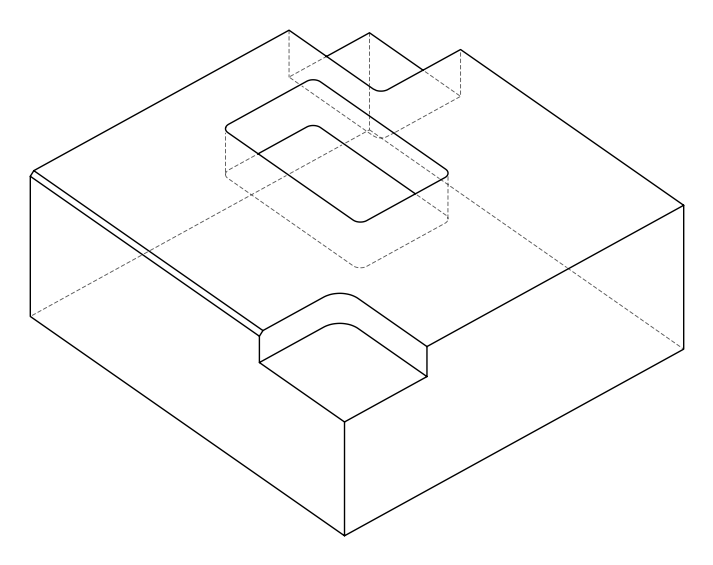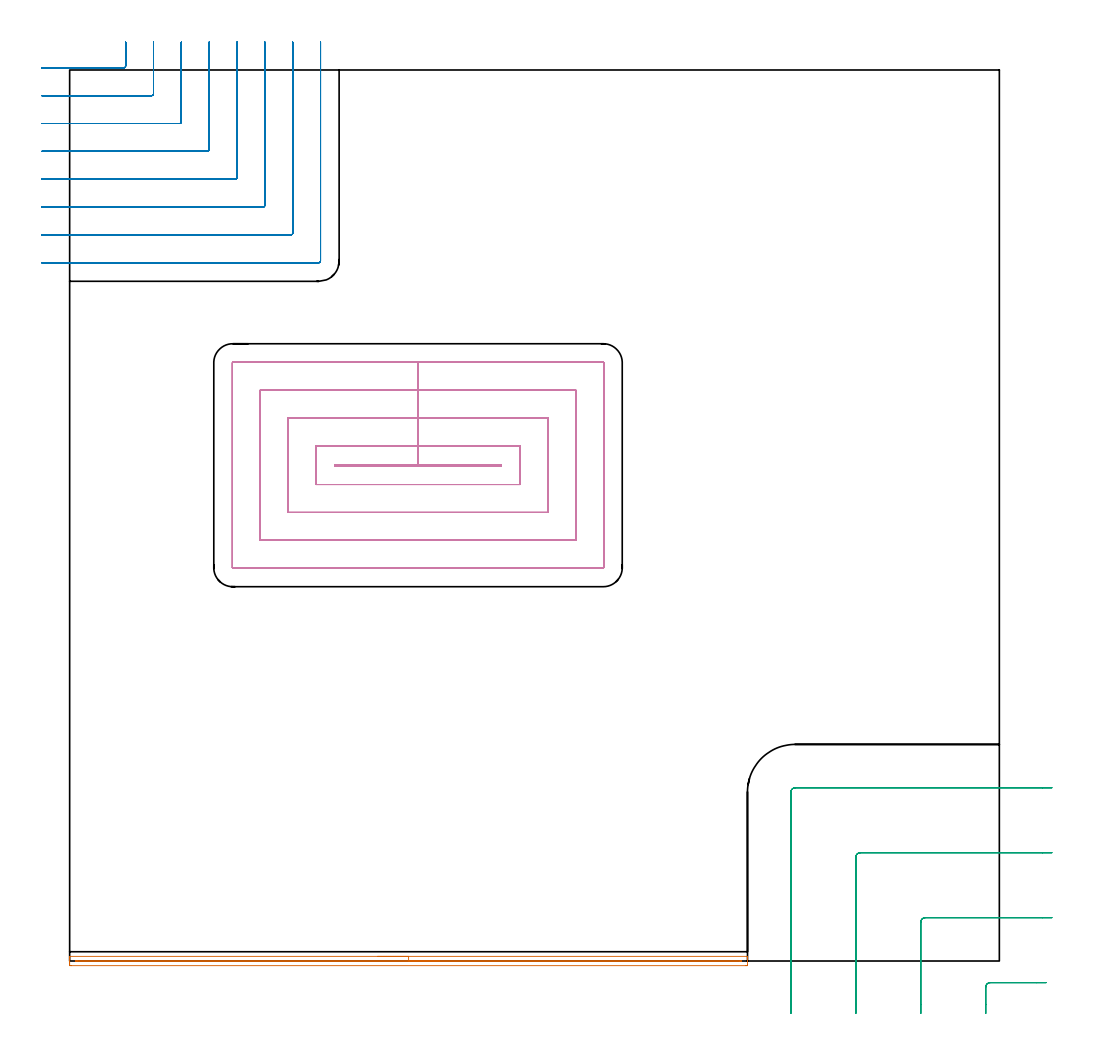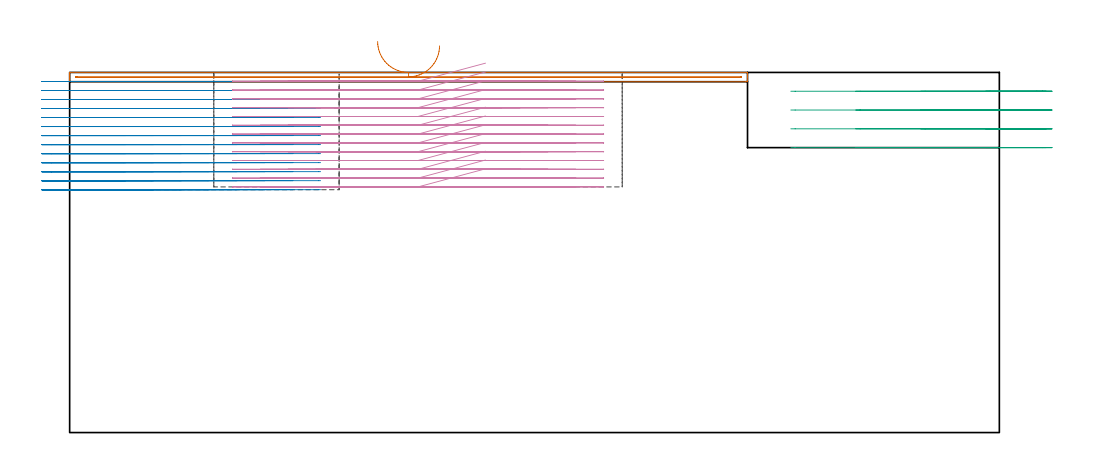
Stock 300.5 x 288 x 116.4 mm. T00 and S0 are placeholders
(PLAN: 4 operations, 3 tool changes, 62.5 min)
(1 AREA_MILL | FG_CHAMFER_SURFACE | UGT0205_001 | 3.64 min | 996 mm3)
(2 MILL_CORNER_NOTCH_RECTANGULAR | CORNER_NOTCH_RECTANGULAR | NXT0201_011 | Follow Part, ap 3, ae 75% | 23.04 min | 225121 mm3)
(3 MILL_CORNER_NOTCH_RECTANGULAR_1 | CORNER_NOTCH_RECTANGULAR_1 | UGT0201_006 | Follow Part, ap 7, ae 75% | 3.36 min | 137219 mm3)
(4 MILL_RECTANGULAR_POCKET | POCKET_RECTANGULAR_STRAIGHT | NXT0201_011 | Follow Part, ap 3, ae 75% | 32.5 min | 382272 mm3)
(TOOL UGT0205_001 | Chamfer Mill 20 x 3 x 45 deg. | D20 FL50 Z2)
(TOOL NXT0201_011 | ENDMILL 12mm [2P460-1200-NA 1630] | D12 FL38 Z6)
(TOOL UGT0201_006 | End Mill 28 mm | D28 FL25 Z2)
(OP 1 AREA_MILL)
G17 G21 G94 G90
T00 M6
G54
G17 G0 G90 X99.55 Y1.5 S1061 M3
G43 Z126.4 H0
G94 G1 X99.588 Z125.528 F250.
X99.702 Z124.663
X99.891 Z123.812
X100.153 Z122.98
X100.487 Z122.174
X100.89 Z121.4
X101.358 Z120.664
X101.89 Z119.972
X102.479 Z119.329
X103.122 Z118.739
X103.814 Z118.208
X104.55 Z117.74
X105.324 Z117.337
X106.13 Z117.003
X106.962 Z116.741
X107.814 Z116.552
X108.678 Z116.438
X109.55 Z116.4
X218.934
X219.09 Y1.497 Z116.388
X219.093 Y1.443 Z116.334
X219.1 Y1.049 Z115.948
Y0.663 Z115.562
Y0. Z114.895
Y-1.223 Z113.673
X219.098 Y-1.491 Z113.405
X218.631 Y-1.5 Z113.4
X0.612
X0.469 Y-1.499 Z113.401
X0.002 Y-1.491 Z113.405
X0. Y-1.224 Z113.673
Y-0.893 Z114.004
Y-0.331 Z114.565
Y0. Z114.895
Y0.663 Z115.562
Y1.049 Z115.949
X0.007 Y1.443 Z116.334
X0.01 Y1.497 Z116.388
X0.166 Y1.5 Z116.4
X109.55
Y0.086 Z114.986
X216.788 Y0.085 Z114.985
X216.959 Y0.083 Z114.983
X217.072 Y0.079 Z114.979
X217.092 Y0.076 Z114.976
X217.095 Y0.072 Z114.972
X217.098 Y0.057 Z114.957
Y0. Z114.9
X217.096 Y-0.05 Z114.85
X217.091 Y-0.072 Z114.828
X217.088 Y-0.079 Z114.821
X217.045 Y-0.081 Z114.819
X216.873 Y-0.085 Z114.815
X216.788 Y-0.086 Z114.814
X216.702
X2.312 Y-0.085 Z114.815
X2.141 Y-0.083 Z114.817
X2.028 Y-0.079 Z114.821
X2.008 Y-0.076 Z114.824
X2.005 Y-0.073 Z114.827
X2.002 Y-0.057 Z114.843
Y0. Z114.9
X2.004 Y0.049 Z114.949
X2.009 Y0.072 Z114.972
X2.012 Y0.079 Z114.979
X2.055 Y0.081 Z114.981
X2.227 Y0.085 Z114.985
X2.312 Y0.086 Z114.986
X2.398
X109.55
X110.422 Z115.024
X111.286 Z115.138
X112.138 Z115.326
X112.97 Z115.589
X113.776 Z115.923
X114.55 Z116.325
X115.286 Z116.794
X115.978 Z117.325
X116.621 Z117.915
X117.21 Z118.558
X117.742 Z119.25
X118.21 Z119.986
X118.613 Z120.759
X118.947 Z121.565
X119.209 Z122.397
X119.398 Z123.249
X119.512 Z124.114
X119.55 Z124.986
G0 Z126.4
M5
M2
(OP 2 MILL_CORNER_NOTCH_RECTANGULAR)
G17 G21 G94 G90
T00 M6
G54
G17 G0 G90 X-8.959 Y288.7 S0 M3
G43 Z126.4 H1
Z113.485
G94 G1 X-5.959 F250.
X17.505 F500.
G3 X18.1 Y289.295 R0.6
G1 Y294.
Y297. F250.
G0 Z126.4
X-9. Y279.7
Z113.485
G1 X-6.
X26.505 F500.
G3 X27.1 Y280.295 R0.6
G1 Y294.
Y297. F250.
G0 Z126.4
X-9. Y270.7
Z113.485
G1 X-6.
X35.504 F500.
G3 X36.1 Y271.296 R0.6
G1 Y294.
Y297. F250.
G0 Z126.4
X-9. Y261.7
Z113.485
G1 X-6.
X44.504 F500.
G3 X45.1 Y262.296 R0.6
G1 Y294.
Y297. F250.
G0 Z126.4
X-9. Y252.7
Z113.485
G1 X-6.
X53.504 F500.
G3 X54.1 Y253.296 R0.6
G1 Y294.
Y297. F250.
G0 Z126.4
X-9. Y243.7
Z113.485
G1 X-6.
X62.504 F500.
G3 X63.1 Y244.296 R0.6
G1 Y294.
Y297. F250.
G0 Z126.4
X-9. Y234.7
Z113.485
G1 X-6.
X71.503 F500.
G3 X72.1 Y235.297 R0.6
G1 Y294.
Y297. F250.
G0 Z126.4
X-9. Y225.7
Z113.485
G1 X-6.
X80.503 F500.
G3 X81.1 Y226.297 R0.6
G1 Y294.
Y297. F250.
G0 Z126.4
X-8.959 Y288.7
Z110.569
G1 X-5.959
X17.505 F500.
G3 X18.1 Y289.295 R0.6
G1 Y294.
Y297. F250.
G0 Z126.4
X-9. Y279.7
Z110.569
G1 X-6.
X26.505 F500.
G3 X27.1 Y280.295 R0.6
G1 Y294.
Y297. F250.
G0 Z126.4
X-9. Y270.7
Z110.569
G1 X-6.
X35.504 F500.
G3 X36.1 Y271.296 R0.6
G1 Y294.
Y297. F250.
G0 Z126.4
X-9. Y261.7
Z110.569
G1 X-6.
X44.504 F500.
G3 X45.1 Y262.296 R0.6
G1 Y294.
Y297. F250.
G0 Z126.4
X-9. Y252.7
Z110.569
G1 X-6.
X53.504 F500.
G3 X54.1 Y253.296 R0.6
G1 Y294.
Y297. F250.
G0 Z126.4
X-9. Y243.7
Z110.569
G1 X-6.
X62.504 F500.
G3 X63.1 Y244.296 R0.6
G1 Y294.
Y297. F250.
G0 Z126.4
X-9. Y234.7
Z110.569
G1 X-6.
X71.503 F500.
G3 X72.1 Y235.297 R0.6
G1 Y294.
Y297. F250.
G0 Z126.4
X-9. Y225.7
Z110.569
G1 X-6.
X80.503 F500.
G3 X81.1 Y226.297 R0.6
G1 Y294.
Y297. F250.
G0 Z126.4
X-8.959 Y288.7
Z107.654
G1 X-5.959
X17.505 F500.
G3 X18.1 Y289.295 R0.6
G1 Y294.
Y297. F250.
G0 Z126.4
X-9. Y279.7
Z107.654
G1 X-6.
X26.505 F500.
G3 X27.1 Y280.295 R0.6
G1 Y294.
Y297. F250.
G0 Z126.4
X-9. Y270.7
Z107.654
G1 X-6.
X35.504 F500.
G3 X36.1 Y271.296 R0.6
G1 Y294.
Y297. F250.
G0 Z126.4
X-9. Y261.7
Z107.654
G1 X-6.
X44.504 F500.
G3 X45.1 Y262.296 R0.6
G1 Y294.
Y297. F250.
G0 Z126.4
X-9. Y252.7
Z107.654
G1 X-6.
X53.504 F500.
G3 X54.1 Y253.296 R0.6
G1 Y294.
Y297. F250.
G0 Z126.4
X-9. Y243.7
Z107.654
G1 X-6.
X62.504 F500.
G3 X63.1 Y244.296 R0.6
G1 Y294.
Y297. F250.
G0 Z126.4
X-9. Y234.7
Z107.654
G1 X-6.
X71.503 F500.
G3 X72.1 Y235.297 R0.6
G1 Y294.
Y297. F250.
G0 Z126.4
X-9. Y225.7
Z107.654
G1 X-6.
X80.503 F500.
G3 X81.1 Y226.297 R0.6
G1 Y294.
Y297. F250.
G0 Z126.4
X-8.959 Y288.7
Z104.738
G1 X-5.959
X17.505 F500.
G3 X18.1 Y289.295 R0.6
G1 Y294.
Y297. F250.
G0 Z126.4
X-9. Y279.7
Z104.738
G1 X-6.
X26.505 F500.
G3 X27.1 Y280.295 R0.6
G1 Y294.
Y297. F250.
G0 Z126.4
X-9. Y270.7
Z104.738
G1 X-6.
X35.504 F500.
G3 X36.1 Y271.296 R0.6
G1 Y294.
Y297. F250.
G0 Z126.4
X-9. Y261.7
Z104.738
G1 X-6.
X44.504 F500.
G3 X45.1 Y262.296 R0.6
G1 Y294.
Y297. F250.
G0 Z126.4
X-9. Y252.7
Z104.738
G1 X-6.
X53.504 F500.
G3 X54.1 Y253.296 R0.6
G1 Y294.
Y297. F250.
G0 Z126.4
X-9. Y243.7
Z104.738
G1 X-6.
X62.504 F500.
G3 X63.1 Y244.296 R0.6
G1 Y294.
Y297. F250.
G0 Z126.4
X-9. Y234.7
Z104.738
G1 X-6.
X71.503 F500.
G3 X72.1 Y235.297 R0.6
G1 Y294.
Y297. F250.
G0 Z126.4
X-9. Y225.7
Z104.738
G1 X-6.
X80.503 F500.
G3 X81.1 Y226.297 R0.6
G1 Y294.
Y297. F250.
G0 Z126.4
X-8.959 Y288.7
Z101.823
G1 X-5.959
X17.505 F500.
G3 X18.1 Y289.295 R0.6
G1 Y294.
Y297. F250.
G0 Z126.4
X-9. Y279.7
Z101.823
G1 X-6.
X26.505 F500.
G3 X27.1 Y280.295 R0.6
G1 Y294.
Y297. F250.
G0 Z126.4
X-9. Y270.7
Z101.823
G1 X-6.
X35.504 F500.
G3 X36.1 Y271.296 R0.6
G1 Y294.
Y297. F250.
G0 Z126.4
X-9. Y261.7
Z101.823
G1 X-6.
X44.504 F500.
G3 X45.1 Y262.296 R0.6
G1 Y294.
Y297. F250.
G0 Z126.4
X-9. Y252.7
Z101.823
G1 X-6.
X53.504 F500.
G3 X54.1 Y253.296 R0.6
G1 Y294.
Y297. F250.
G0 Z126.4
X-9. Y243.7
Z101.823
G1 X-6.
X62.504 F500.
G3 X63.1 Y244.296 R0.6
G1 Y294.
Y297. F250.
G0 Z126.4
X-9. Y234.7
Z101.823
G1 X-6.
X71.503 F500.
G3 X72.1 Y235.297 R0.6
G1 Y294.
Y297. F250.
G0 Z126.4
X-9. Y225.7
Z101.823
G1 X-6.
X80.503 F500.
G3 X81.1 Y226.297 R0.6
G1 Y294.
Y297. F250.
G0 Z126.4
X-8.959 Y288.7
Z98.908
G1 X-5.959
X17.505 F500.
G3 X18.1 Y289.295 R0.6
G1 Y294.
Y297. F250.
G0 Z126.4
X-9. Y279.7
Z98.908
G1 X-6.
X26.505 F500.
G3 X27.1 Y280.295 R0.6
G1 Y294.
Y297. F250.
G0 Z126.4
X-9. Y270.7
Z98.908
G1 X-6.
X35.504 F500.
G3 X36.1 Y271.296 R0.6
G1 Y294.
Y297. F250.
G0 Z126.4
X-9. Y261.7
Z98.908
G1 X-6.
X44.504 F500.
G3 X45.1 Y262.296 R0.6
G1 Y294.
Y297. F250.
G0 Z126.4
X-9. Y252.7
Z98.908
G1 X-6.
X53.504 F500.
G3 X54.1 Y253.296 R0.6
G1 Y294.
Y297. F250.
G0 Z126.4
X-9. Y243.7
Z98.908
G1 X-6.
X62.504 F500.
G3 X63.1 Y244.296 R0.6
G1 Y294.
Y297. F250.
G0 Z126.4
X-9. Y234.7
Z98.908
G1 X-6.
X71.503 F500.
G3 X72.1 Y235.297 R0.6
G1 Y294.
Y297. F250.
G0 Z126.4
X-9. Y225.7
Z98.908
G1 X-6.
X80.503 F500.
G3 X81.1 Y226.297 R0.6
G1 Y294.
Y297. F250.
G0 Z126.4
X-8.959 Y288.7
Z95.992
G1 X-5.959
X17.505 F500.
G3 X18.1 Y289.295 R0.6
G1 Y294.
Y297. F250.
G0 Z126.4
X-9. Y279.7
Z95.992
G1 X-6.
X26.505 F500.
G3 X27.1 Y280.295 R0.6
G1 Y294.
Y297. F250.
G0 Z126.4
X-9. Y270.7
Z95.992
G1 X-6.
X35.504 F500.
G3 X36.1 Y271.296 R0.6
G1 Y294.
Y297. F250.
G0 Z126.4
X-9. Y261.7
Z95.992
G1 X-6.
X44.504 F500.
G3 X45.1 Y262.296 R0.6
G1 Y294.
Y297. F250.
G0 Z126.4
X-9. Y252.7
Z95.992
G1 X-6.
X53.504 F500.
G3 X54.1 Y253.296 R0.6
G1 Y294.
Y297. F250.
G0 Z126.4
X-9. Y243.7
Z95.992
G1 X-6.
X62.504 F500.
G3 X63.1 Y244.296 R0.6
G1 Y294.
Y297. F250.
G0 Z126.4
X-9. Y234.7
Z95.992
G1 X-6.
X71.503 F500.
G3 X72.1 Y235.297 R0.6
G1 Y294.
Y297. F250.
G0 Z126.4
X-9. Y225.7
Z95.992
G1 X-6.
X80.503 F500.
G3 X81.1 Y226.297 R0.6
G1 Y294.
Y297. F250.
G0 Z126.4
X-8.959 Y288.7
Z93.077
G1 X-5.959
X17.505 F500.
G3 X18.1 Y289.295 R0.6
G1 Y294.
Y297. F250.
G0 Z126.4
X-9. Y279.7
Z93.077
G1 X-6.
X26.505 F500.
G3 X27.1 Y280.295 R0.6
G1 Y294.
Y297. F250.
G0 Z126.4
X-9. Y270.7
Z93.077
G1 X-6.
X35.504 F500.
G3 X36.1 Y271.296 R0.6
G1 Y294.
Y297. F250.
G0 Z126.4
X-9. Y261.7
Z93.077
G1 X-6.
X44.504 F500.
G3 X45.1 Y262.296 R0.6
G1 Y294.
Y297. F250.
G0 Z126.4
X-9. Y252.7
Z93.077
G1 X-6.
X53.504 F500.
G3 X54.1 Y253.296 R0.6
G1 Y294.
Y297. F250.
G0 Z126.4
X-9. Y243.7
Z93.077
G1 X-6.
X62.504 F500.
G3 X63.1 Y244.296 R0.6
G1 Y294.
Y297. F250.
G0 Z126.4
X-9. Y234.7
Z93.077
G1 X-6.
X71.503 F500.
G3 X72.1 Y235.297 R0.6
G1 Y294.
Y297. F250.
G0 Z126.4
X-9. Y225.7
Z93.077
G1 X-6.
X80.503 F500.
G3 X81.1 Y226.297 R0.6
G1 Y294.
Y297. F250.
G0 Z126.4
X-8.959 Y288.7
Z90.162
G1 X-5.959
X17.505 F500.
G3 X18.1 Y289.295 R0.6
G1 Y294.
Y297. F250.
G0 Z126.4
X-9. Y279.7
Z90.162
G1 X-6.
X26.505 F500.
G3 X27.1 Y280.295 R0.6
G1 Y294.
Y297. F250.
G0 Z126.4
X-9. Y270.7
Z90.162
G1 X-6.
X35.504 F500.
G3 X36.1 Y271.296 R0.6
G1 Y294.
Y297. F250.
G0 Z126.4
X-9. Y261.7
Z90.162
G1 X-6.
X44.504 F500.
G3 X45.1 Y262.296 R0.6
G1 Y294.
Y297. F250.
G0 Z126.4
X-9. Y252.7
Z90.162
G1 X-6.
X53.504 F500.
G3 X54.1 Y253.296 R0.6
G1 Y294.
Y297. F250.
G0 Z126.4
X-9. Y243.7
Z90.162
G1 X-6.
X62.504 F500.
G3 X63.1 Y244.296 R0.6
G1 Y294.
Y297. F250.
G0 Z126.4
X-9. Y234.7
Z90.162
G1 X-6.
X71.503 F500.
G3 X72.1 Y235.297 R0.6
G1 Y294.
Y297. F250.
G0 Z126.4
X-9. Y225.7
Z90.162
G1 X-6.
X80.503 F500.
G3 X81.1 Y226.297 R0.6
G1 Y294.
Y297. F250.
G0 Z126.4
X-8.959 Y288.7
Z87.246
G1 X-5.959
X17.505 F500.
G3 X18.1 Y289.295 R0.6
G1 Y294.
Y297. F250.
G0 Z126.4
X-9. Y279.7
Z87.246
G1 X-6.
X26.505 F500.
G3 X27.1 Y280.295 R0.6
G1 Y294.
Y297. F250.
G0 Z126.4
X-9. Y270.7
Z87.246
G1 X-6.
X35.504 F500.
G3 X36.1 Y271.296 R0.6
G1 Y294.
Y297. F250.
G0 Z126.4
X-9. Y261.7
Z87.246
G1 X-6.
X44.504 F500.
G3 X45.1 Y262.296 R0.6
G1 Y294.
Y297. F250.
G0 Z126.4
X-9. Y252.7
Z87.246
G1 X-6.
X53.504 F500.
G3 X54.1 Y253.296 R0.6
G1 Y294.
Y297. F250.
G0 Z126.4
X-9. Y243.7
Z87.246
G1 X-6.
X62.504 F500.
G3 X63.1 Y244.296 R0.6
G1 Y294.
Y297. F250.
G0 Z126.4
X-9. Y234.7
Z87.246
G1 X-6.
X71.503 F500.
G3 X72.1 Y235.297 R0.6
G1 Y294.
Y297. F250.
G0 Z126.4
X-9. Y225.7
Z87.246
G1 X-6.
X80.503 F500.
G3 X81.1 Y226.297 R0.6
G1 Y294.
Y297. F250.
G0 Z126.4
X-8.959 Y288.7
Z84.331
G1 X-5.959
X17.505 F500.
G3 X18.1 Y289.295 R0.6
G1 Y294.
Y297. F250.
G0 Z126.4
X-9. Y279.7
Z84.331
G1 X-6.
X26.505 F500.
G3 X27.1 Y280.295 R0.6
G1 Y294.
Y297. F250.
G0 Z126.4
X-9. Y270.7
Z84.331
G1 X-6.
X35.504 F500.
G3 X36.1 Y271.296 R0.6
G1 Y294.
Y297. F250.
G0 Z126.4
X-9. Y261.7
Z84.331
G1 X-6.
X44.504 F500.
G3 X45.1 Y262.296 R0.6
G1 Y294.
Y297. F250.
G0 Z126.4
X-9. Y252.7
Z84.331
G1 X-6.
X53.504 F500.
G3 X54.1 Y253.296 R0.6
G1 Y294.
Y297. F250.
G0 Z126.4
X-9. Y243.7
Z84.331
G1 X-6.
X62.504 F500.
G3 X63.1 Y244.296 R0.6
G1 Y294.
Y297. F250.
G0 Z126.4
X-9. Y234.7
Z84.331
G1 X-6.
X71.503 F500.
G3 X72.1 Y235.297 R0.6
G1 Y294.
Y297. F250.
G0 Z126.4
X-9. Y225.7
Z84.331
G1 X-6.
X80.503 F500.
G3 X81.1 Y226.297 R0.6
G1 Y294.
Y297. F250.
G0 Z126.4
X-8.959 Y288.7
Z81.415
G1 X-5.959
X17.505 F500.
G3 X18.1 Y289.295 R0.6
G1 Y294.
Y297. F250.
G0 Z126.4
X-9. Y279.7
Z81.415
G1 X-6.
X26.505 F500.
G3 X27.1 Y280.295 R0.6
G1 Y294.
Y297. F250.
G0 Z126.4
X-9. Y270.7
Z81.415
G1 X-6.
X35.504 F500.
G3 X36.1 Y271.296 R0.6
G1 Y294.
Y297. F250.
G0 Z126.4
X-9. Y261.7
Z81.415
G1 X-6.
X44.504 F500.
G3 X45.1 Y262.296 R0.6
G1 Y294.
Y297. F250.
G0 Z126.4
X-9. Y252.7
Z81.415
G1 X-6.
X53.504 F500.
G3 X54.1 Y253.296 R0.6
G1 Y294.
Y297. F250.
G0 Z126.4
X-9. Y243.7
Z81.415
G1 X-6.
X62.504 F500.
G3 X63.1 Y244.296 R0.6
G1 Y294.
Y297. F250.
G0 Z126.4
X-9. Y234.7
Z81.415
G1 X-6.
X71.503 F500.
G3 X72.1 Y235.297 R0.6
G1 Y294.
Y297. F250.
G0 Z126.4
X-9. Y225.7
Z81.415
G1 X-6.
X80.503 F500.
G3 X81.1 Y226.297 R0.6
G1 Y294.
Y297. F250.
G0 Z126.4
X-8.959 Y288.7
Z78.5
G1 X-5.959
X17.505 F500.
G3 X18.1 Y289.295 R0.6
G1 Y294.
Y297. F250.
G0 Z126.4
X-9. Y279.7
Z78.5
G1 X-6.
X26.505 F500.
G3 X27.1 Y280.295 R0.6
G1 Y294.
Y297. F250.
G0 Z126.4
X-9. Y270.7
Z78.5
G1 X-6.
X35.504 F500.
G3 X36.1 Y271.296 R0.6
G1 Y294.
Y297. F250.
G0 Z126.4
X-9. Y261.7
Z78.5
G1 X-6.
X44.504 F500.
G3 X45.1 Y262.296 R0.6
G1 Y294.
Y297. F250.
G0 Z126.4
X-9. Y252.7
Z78.5
G1 X-6.
X53.504 F500.
G3 X54.1 Y253.296 R0.6
G1 Y294.
Y297. F250.
G0 Z126.4
X-9. Y243.7
Z78.5
G1 X-6.
X62.504 F500.
G3 X63.1 Y244.296 R0.6
G1 Y294.
Y297. F250.
G0 Z126.4
X-9. Y234.7
Z78.5
G1 X-6.
X71.503 F500.
G3 X72.1 Y235.297 R0.6
G1 Y294.
Y297. F250.
G0 Z126.4
X-9. Y225.7
Z78.5
G1 X-6.
X80.503 F500.
G3 X81.1 Y226.297 R0.6
G1 Y294.
Y297. F250.
G0 Z126.4
M5
M2
(OP 3 MILL_CORNER_NOTCH_RECTANGULAR_1)
G17 G21 G94 G90
T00 M6
G54
G17 G0 G90 X315.624 Y-7. S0 M3
G43 Z126.4 H0
Z110.325
G94 G1 X312.624 F250.
X297.494 F500.
G3 X296.1 Y-8.394 R1.4
G1 Y-14.
Y-17. F250.
G0 Z126.4
X317.5 Y14.
Z110.325
G1 X314.5
X276.495 F500.
G3 X275.1 Y12.605 R1.4
G1 Y-14.
Y-17. F250.
G0 Z126.4
X317.5 Y35.
Z110.325
G1 X314.5
X255.495 F500.
G3 X254.1 Y33.605 R1.4
G1 Y-14.
Y-17. F250.
G0 Z126.4
X317.5 Y56.
Z110.325
G1 X314.5
X234.495 F500.
G3 X233.1 Y54.605 R1.4
G1 Y-14.
Y-17. F250.
G0 Z126.4
X315.624 Y-7.
Z104.25
G1 X312.624
X297.494 F500.
G3 X296.1 Y-8.394 R1.4
G1 Y-14.
Y-17. F250.
G0 Z126.4
X317.5 Y14.
Z104.25
G1 X314.5
X276.495 F500.
G3 X275.1 Y12.605 R1.4
G1 Y-14.
Y-17. F250.
G0 Z126.4
X317.5 Y35.
Z104.25
G1 X314.5
X255.495 F500.
G3 X254.1 Y33.605 R1.4
G1 Y-14.
Y-17. F250.
G0 Z126.4
X317.5 Y56.
Z104.25
G1 X314.5
X234.495 F500.
G3 X233.1 Y54.605 R1.4
G1 Y-14.
Y-17. F250.
G0 Z126.4
X315.624 Y-7.
Z98.175
G1 X312.624
X297.494 F500.
G3 X296.1 Y-8.394 R1.4
G1 Y-14.
Y-17. F250.
G0 Z126.4
X317.5 Y14.
Z98.175
G1 X314.5
X276.494 F500.
G3 X275.1 Y12.606 R1.4
G1 Y-14.
Y-17. F250.
G0 Z126.4
X317.5 Y35.
Z98.175
G1 X314.5
X255.495 F500.
G3 X254.1 Y33.605 R1.4
G1 Y-14.
Y-17. F250.
G0 Z126.4
X317.5 Y56.
Z98.175
G1 X314.5
X234.495 F500.
G3 X233.1 Y54.605 R1.4
G1 Y-14.
Y-17. F250.
G0 Z126.4
X315.624 Y-7.
Z92.1
G1 X312.624
X297.494 F500.
G3 X296.1 Y-8.394 R1.4
G1 Y-14.
Y-17. F250.
G0 Z126.4
X317.5 Y14.
Z92.1
G1 X314.5
X276.494 F500.
G3 X275.1 Y12.606 R1.4
G1 Y-14.
Y-17. F250.
G0 Z126.4
X317.5 Y35.
Z92.1
G1 X314.5
X255.495 F500.
G3 X254.1 Y33.605 R1.4
G1 Y-14.
Y-17. F250.
G0 Z126.4
X317.5 Y56.
Z92.1
G1 X314.5
X234.495 F500.
G3 X233.1 Y54.605 R1.4
G1 Y-14.
Y-17. F250.
G0 Z126.4
M5
M2
(OP 4 MILL_RECTANGULAR_POCKET)
G17 G21 G94 G90
T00 M6
G54
G17 G0 G90 X134.418 Y160.5 S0 M3
G43 Z126.4 H1
Z119.4
G94 G1 X112.6 Z113.554 F250.
X85.6 F500.
Y160.
X139.6
Y160.5
X112.6
Y166.5
X79.6
Y154.
X145.6
Y166.5
X112.6
Y175.5
X70.6
Y145.
X154.6
Y175.5
X112.6
Y184.5
X61.6
Y136.
X163.6
Y184.5
X112.6
Y193.5
X52.7
X52.645 Y193.495
X52.605 Y193.455
X52.6 Y193.4
Y127.1
X52.605 Y127.045
X52.645 Y127.005
X52.7 Y127.
X172.5
X172.555 Y127.005
X172.595 Y127.045
X172.6 Y127.1
Y193.4
X172.595 Y193.455
X172.555 Y193.495
X172.5 Y193.5
X112.6
X111.6
G0 X134.418 Y160.5 Z116.554
G1 X112.6 Z110.708 F250.
X85.6 F500.
Y160.
X139.6
Y160.5
X112.6
Y166.5
X79.6
Y154.
X145.6
Y166.5
X112.6
Y175.5
X70.6
Y145.
X154.6
Y175.5
X112.6
Y184.5
X61.6
Y136.
X163.6
Y184.5
X112.6
Y193.5
X52.7
X52.645 Y193.495
X52.605 Y193.455
X52.6 Y193.4
Y127.1
X52.605 Y127.045
X52.645 Y127.005
X52.7 Y127.
X172.5
X172.555 Y127.005
X172.595 Y127.045
X172.6 Y127.1
Y193.4
X172.595 Y193.455
X172.555 Y193.495
X172.5 Y193.5
X112.6
X111.6
G0 X134.418 Y160.5 Z113.708
G1 X112.6 Z107.861 F250.
X85.6 F500.
Y160.
X139.6
Y160.5
X112.6
Y166.5
X79.6
Y154.
X145.6
Y166.5
X112.6
Y175.5
X70.6
Y145.
X154.6
Y175.5
X112.6
Y184.5
X61.6
Y136.
X163.6
Y184.5
X112.6
Y193.5
X52.7
X52.645 Y193.495
X52.605 Y193.455
X52.6 Y193.4
Y127.1
X52.605 Y127.045
X52.645 Y127.005
X52.7 Y127.
X172.5
X172.555 Y127.005
X172.595 Y127.045
X172.6 Y127.1
Y193.4
X172.595 Y193.455
X172.555 Y193.495
X172.5 Y193.5
X112.6
X111.6
G0 X134.418 Y160.5 Z110.861
G1 X112.6 Z105.015 F250.
X85.6 F500.
Y160.
X139.6
Y160.5
X112.6
Y166.5
X79.6
Y154.
X145.6
Y166.5
X112.6
Y175.5
X70.6
Y145.
X154.6
Y175.5
X112.6
Y184.5
X61.6
Y136.
X163.6
Y184.5
X112.6
Y193.5
X52.7
X52.645 Y193.495
X52.605 Y193.455
X52.6 Y193.4
Y127.1
X52.605 Y127.045
X52.645 Y127.005
X52.7 Y127.
X172.5
X172.555 Y127.005
X172.595 Y127.045
X172.6 Y127.1
Y193.4
X172.595 Y193.455
X172.555 Y193.495
X172.5 Y193.5
X112.6
X111.6
G0 X134.418 Y160.5 Z108.015
G1 X112.6 Z102.169 F250.
X85.6 F500.
Y160.
X139.6
Y160.5
X112.6
Y166.5
X79.6
Y154.
X145.6
Y166.5
X112.6
Y175.5
X70.6
Y145.
X154.6
Y175.5
X112.6
Y184.5
X61.6
Y136.
X163.6
Y184.5
X112.6
Y193.5
X52.7
X52.645 Y193.495
X52.605 Y193.455
X52.6 Y193.4
Y127.1
X52.605 Y127.045
X52.645 Y127.005
X52.7 Y127.
X172.5
X172.555 Y127.005
X172.595 Y127.045
X172.6 Y127.1
Y193.4
X172.595 Y193.455
X172.555 Y193.495
X172.5 Y193.5
X112.6
X111.6
G0 X134.418 Y160.5 Z105.169
G1 X112.6 Z99.323 F250.
X85.6 F500.
Y160.
X139.6
Y160.5
X112.6
Y166.5
X79.6
Y154.
X145.6
Y166.5
X112.6
Y175.5
X70.6
Y145.
X154.6
Y175.5
X112.6
Y184.5
X61.6
Y136.
X163.6
Y184.5
X112.6
Y193.5
X52.7
X52.645 Y193.495
X52.605 Y193.455
X52.6 Y193.4
Y127.1
X52.605 Y127.045
X52.645 Y127.005
X52.7 Y127.
X172.5
X172.555 Y127.005
X172.595 Y127.045
X172.6 Y127.1
Y193.4
X172.595 Y193.455
X172.555 Y193.495
X172.5 Y193.5
X112.6
X111.6
G0 X134.418 Y160.5 Z102.323
G1 X112.6 Z96.477 F250.
X85.6 F500.
Y160.
X139.6
Y160.5
X112.6
Y166.5
X79.6
Y154.
X145.6
Y166.5
X112.6
Y175.5
X70.6
Y145.
X154.6
Y175.5
X112.6
Y184.5
X61.6
Y136.
X163.6
Y184.5
X112.6
Y193.5
X52.7
X52.645 Y193.495
X52.605 Y193.455
X52.6 Y193.4
Y127.1
X52.605 Y127.045
X52.645 Y127.005
X52.7 Y127.
X172.5
X172.555 Y127.005
X172.595 Y127.045
X172.6 Y127.1
Y193.4
X172.595 Y193.455
X172.555 Y193.495
X172.5 Y193.5
X112.6
X111.6
G0 X134.418 Y160.5 Z99.477
G1 X112.6 Z93.631 F250.
X85.6 F500.
Y160.
X139.6
Y160.5
X112.6
Y166.5
X79.6
Y154.
X145.6
Y166.5
X112.6
Y175.5
X70.6
Y145.
X154.6
Y175.5
X112.6
Y184.5
X61.6
Y136.
X163.6
Y184.5
X112.6
Y193.5
X52.7
X52.645 Y193.495
X52.605 Y193.455
X52.6 Y193.4
Y127.1
X52.605 Y127.045
X52.645 Y127.005
X52.7 Y127.
X172.5
X172.555 Y127.005
X172.595 Y127.045
X172.6 Y127.1
Y193.4
X172.595 Y193.455
X172.555 Y193.495
X172.5 Y193.5
X112.6
X111.6
G0 X134.418 Y160.5 Z96.631
G1 X112.6 Z90.785 F250.
X85.6 F500.
Y160.
X139.6
Y160.5
X112.6
Y166.5
X79.6
Y154.
X145.6
Y166.5
X112.6
Y175.5
X70.6
Y145.
X154.6
Y175.5
X112.6
Y184.5
X61.6
Y136.
X163.6
Y184.5
X112.6
Y193.5
X52.7
X52.645 Y193.495
X52.605 Y193.455
X52.6 Y193.4
Y127.1
X52.605 Y127.045
X52.645 Y127.005
X52.7 Y127.
X172.5
X172.555 Y127.005
X172.595 Y127.045
X172.6 Y127.1
Y193.4
X172.595 Y193.455
X172.555 Y193.495
X172.5 Y193.5
X112.6
X111.6
G0 X134.418 Y160.5 Z93.785
G1 X112.6 Z87.938 F250.
X85.6 F500.
Y160.
X139.6
Y160.5
X112.6
Y166.5
X79.6
Y154.
X145.6
Y166.5
X112.6
Y175.5
X70.6
Y145.
X154.6
Y175.5
X112.6
Y184.5
X61.6
Y136.
X163.6
Y184.5
X112.6
Y193.5
X52.7
X52.645 Y193.495
X52.605 Y193.455
X52.6 Y193.4
Y127.1
X52.605 Y127.045
X52.645 Y127.005
X52.7 Y127.
X172.5
X172.555 Y127.005
X172.595 Y127.045
X172.6 Y127.1
Y193.4
X172.595 Y193.455
X172.555 Y193.495
X172.5 Y193.5
X112.6
X111.6
G0 X134.418 Y160.5 Z90.938
G1 X112.6 Z85.092 F250.
X85.6 F500.
Y160.
X139.6
Y160.5
X112.6
Y166.5
X79.6
Y154.
X145.6
Y166.5
X112.6
Y175.5
X70.6
Y145.
X154.6
Y175.5
X112.6
Y184.5
X61.6
Y136.
X163.6
Y184.5
X112.6
Y193.5
X52.7
X52.645 Y193.495
X52.605 Y193.455
X52.6 Y193.4
Y127.1
X52.605 Y127.045
X52.645 Y127.005
X52.7 Y127.
X172.5
X172.555 Y127.005
X172.595 Y127.045
X172.6 Y127.1
Y193.4
X172.595 Y193.455
X172.555 Y193.495
X172.5 Y193.5
X112.6
X111.6
G0 X134.418 Y160.5 Z88.092
G1 X112.6 Z82.246 F250.
X85.6 F500.
Y160.
X139.6
Y160.5
X112.6
Y166.5
X79.6
Y154.
X145.6
Y166.5
X112.6
Y175.5
X70.6
Y145.
X154.6
Y175.5
X112.6
Y184.5
X61.6
Y136.
X163.6
Y184.5
X112.6
Y193.5
X52.7
X52.645 Y193.495
X52.605 Y193.455
X52.6 Y193.4
Y127.1
X52.605 Y127.045
X52.645 Y127.005
X52.7 Y127.
X172.5
X172.555 Y127.005
X172.595 Y127.045
X172.6 Y127.1
Y193.4
X172.595 Y193.455
X172.555 Y193.495
X172.5 Y193.5
X112.6
X111.6
G0 X134.418 Y160.5 Z85.246
G1 X112.6 Z79.4 F250.
X85.6 F500.
Y160.
X139.6
Y160.5
X112.6
Y166.5
X79.6
Y154.
X145.6
Y166.5
X112.6
Y175.5
X70.6
Y145.
X154.6
Y175.5
X112.6
Y184.5
X61.6
Y136.
X163.6
Y184.5
X112.6
Y193.5
X52.7
X52.645 Y193.495
X52.605 Y193.455
X52.6 Y193.4
Y127.1
X52.605 Y127.045
X52.645 Y127.005
X52.7 Y127.
X172.5
X172.555 Y127.005
X172.595 Y127.045
X172.6 Y127.1
Y193.4
X172.595 Y193.455
X172.555 Y193.495
X172.5 Y193.5
X112.6
X111.6
G0 Z126.4
M5
M2
